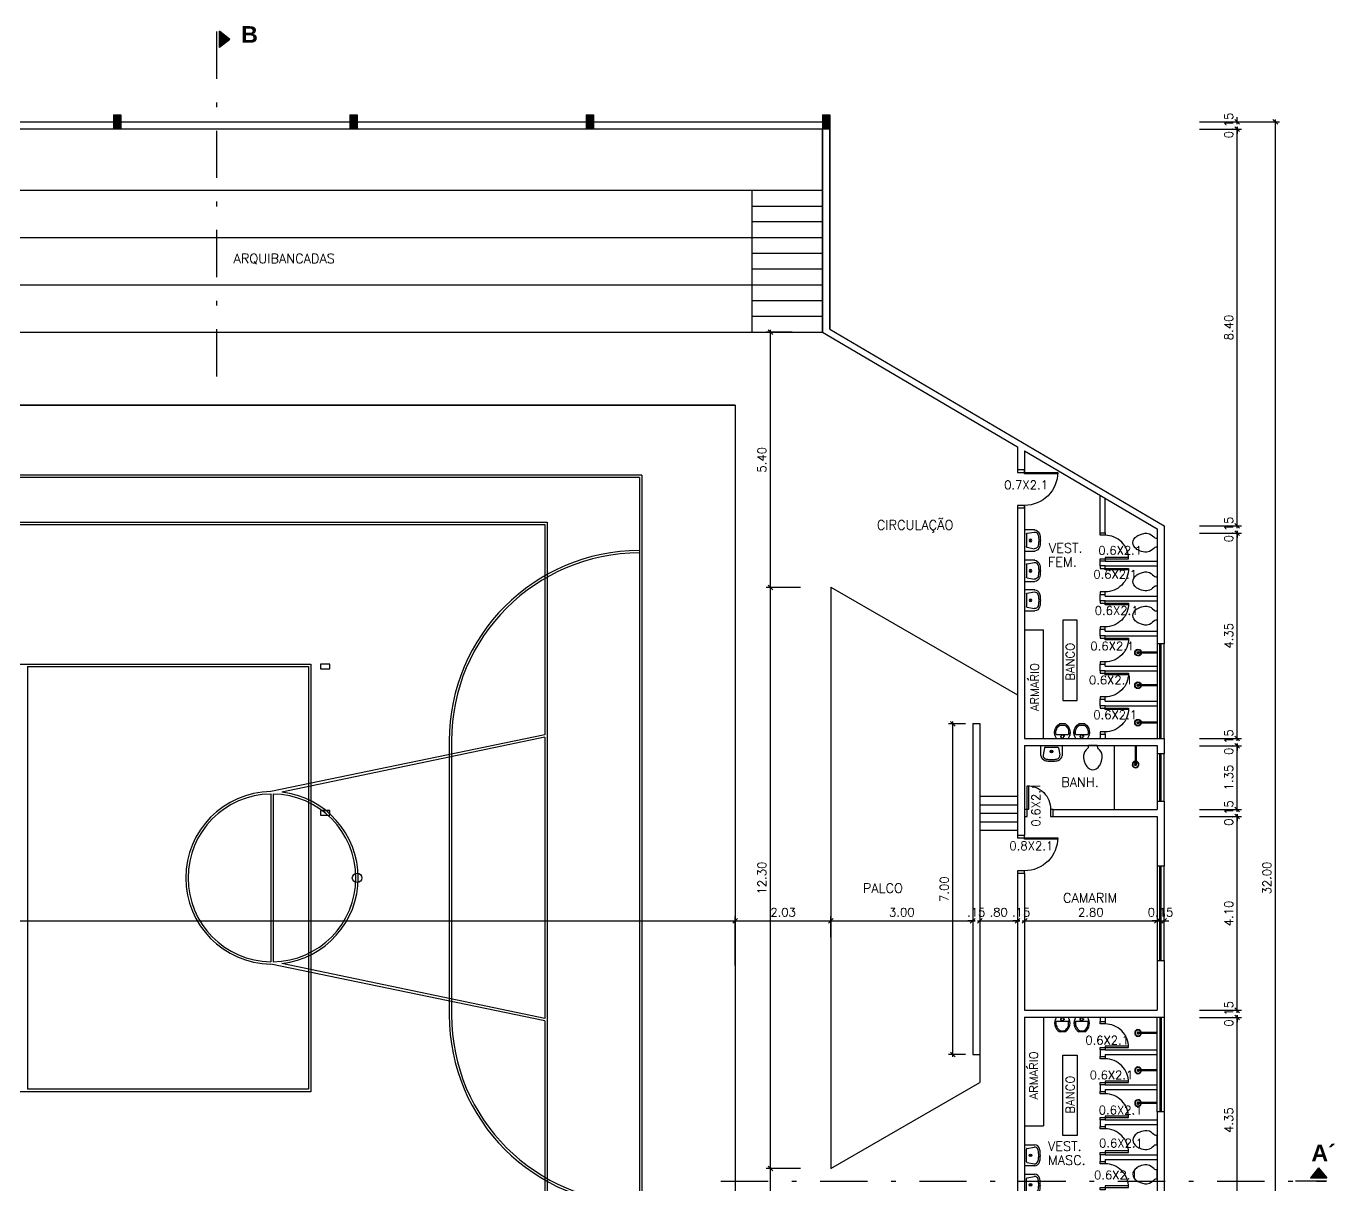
# Model space of a CAD drawing. Extents: x -5 to 99, y -57 to 8.
# Drawn here: x 28.4 to 56.09, y -16.27 to 8.25 of the extents above; entities that cross this region are included whole.
import ezdxf
from ezdxf.enums import TextEntityAlignment as Align

# ---------------------------------------------------------------- set-up
doc = ezdxf.new("R2010")
doc.units = 0
doc.header["$LTSCALE"] = 2
doc.header["$MEASUREMENT"] = 0
doc.header["$PDMODE"] = 3
doc.linetypes.add('DASHDOT', pattern=[1, 0.5, -0.25, 0, -0.25])
doc.layers.get('0').update_dxf_attribs({"linetype": 'CONTINUOUS'})
doc.layers.get('DEFPOINTS').update_dxf_attribs({"linetype": 'CONTINUOUS'})
for name, color, linetype in [('ACESSÓRIO', 2, 'CONTINUOUS'), ('ALVENARIA', 7, 'CONTINUOUS'), ('ALVENARIA1', 44, 'CONTINUOUS'), ('ALVENARIA2', 9, 'CONTINUOUS'), ('COTA', 1, 'CONTINUOUS'), ('JAPOR', 142, 'CONTINUOUS'), ('TEXTO2', 40, 'CONTINUOUS'), ('TEXTO3', 3, 'CONTINUOUS'), ('TEXTO5', 5, 'CONTINUOUS')]:
    doc.layers.add(name, color=color, linetype=linetype)
doc.styles.add('SANSSERIFBOLD', font='sasb____.pfb')
doc.styles.add('SIMPLEX', font='SIMPLEX.SHX')
doc.dimstyles.new('DIM100', dxfattribs={"dimtxt": 0.18, "dimasz": 0, "dimexe": 0.09, "dimexo": 0.15, "dimgap": 0.09, "dimtad": 1, "dimzin": 0, "dimdsep": 46, "dimtxsty": 'SIMPLEX', "dimtsz": 0.05, "dimcen": 0.09, "dimdle": 0.05, "dimadec": 0, "dimazin": 0, "dimtfac": 1, "dimtix": 1, "dimtofl": 0, "dimtmove": 2, "dimatfit": 3, "dimfxl": 1, "dimtolj": 1, "dimtzin": 0, "dimarcsym": 0})

# ---------------------------------------------------------------- blocks, each defined once
blk = doc.blocks.new('*D43')
at = {"color": 0, "linetype": 'ByBlock'}
for p, q in [((53.223, -12.728), (54.111, -12.728)), ((54.071, -12.778), (53.971, -12.678)), ((54.021, -17.128), (54.021, -12.678)), ((53.223, -17.078), (54.111, -17.078)), ((54.071, -17.128), (53.971, -17.028))]:
    blk.add_line(p, q, dxfattribs=at)
at = {"layer": 'DEFPOINTS', "color": 0, "linetype": 'ByBlock'}
for p in [(53.073, -12.728), (54.021, -12.728), (53.073, -17.078)]:
    blk.add_point(p, dxfattribs=at)
at = {"color": 0, "linetype": 'ByBlock', "style": 'SIMPLEX'}
blk.add_text('4.35', height=0.18, rotation=90, dxfattribs=at).set_placement((53.841, -14.903), align=Align.MIDDLE_CENTER)
blk = doc.blocks.new('*D44')
at = {"color": 0, "linetype": 'ByBlock'}
for p, q in [((53.223, -12.578), (54.111, -12.578)), ((53.223, -12.728), (54.111, -12.728)), ((54.071, -12.628), (53.971, -12.528)), ((54.071, -12.778), (53.971, -12.678)), ((54.021, -12.628), (54.021, -12.478)), ((54.021, -12.678), (54.021, -12.828))]:
    blk.add_line(p, q, dxfattribs=at)
at = {"layer": 'DEFPOINTS', "color": 0, "linetype": 'ByBlock'}
for p in [(53.073, -12.578), (53.073, -12.728), (54.021, -12.578)]:
    blk.add_point(p, dxfattribs=at)
at = {"color": 0, "linetype": 'ByBlock', "style": 'SIMPLEX'}
blk.add_text('0.15', height=0.18, rotation=90, dxfattribs=at).set_placement((53.841, -12.653), align=Align.MIDDLE_CENTER)
blk = doc.blocks.new('*D45')
at = {"color": 0, "linetype": 'ByBlock'}
for p, q in [((53.223, -8.478), (54.111, -8.478)), ((54.071, -8.528), (53.971, -8.428)), ((54.021, -12.628), (54.021, -8.428)), ((53.223, -12.578), (54.111, -12.578)), ((54.071, -12.628), (53.971, -12.528))]:
    blk.add_line(p, q, dxfattribs=at)
at = {"layer": 'DEFPOINTS', "color": 0, "linetype": 'ByBlock'}
for p in [(53.073, -8.478), (54.021, -8.478), (53.073, -12.578)]:
    blk.add_point(p, dxfattribs=at)
at = {"color": 0, "linetype": 'ByBlock', "style": 'SIMPLEX'}
blk.add_text('4.10', height=0.18, rotation=90, dxfattribs=at).set_placement((53.841, -10.528), align=Align.MIDDLE_CENTER)
blk = doc.blocks.new('*D46')
at = {"color": 0, "linetype": 'ByBlock'}
for p, q in [((54.071, -8.378), (53.971, -8.278)), ((54.021, -8.378), (54.021, -8.228)), ((53.223, -8.328), (54.111, -8.328)), ((53.223, -8.478), (54.111, -8.478)), ((54.071, -8.528), (53.971, -8.428)), ((54.021, -8.428), (54.021, -8.578))]:
    blk.add_line(p, q, dxfattribs=at)
at = {"layer": 'DEFPOINTS', "color": 0, "linetype": 'ByBlock'}
for p in [(53.073, -8.328), (53.073, -8.478), (54.021, -8.328)]:
    blk.add_point(p, dxfattribs=at)
at = {"color": 0, "linetype": 'ByBlock', "style": 'SIMPLEX'}
blk.add_text('0.15', height=0.18, rotation=90, dxfattribs=at).set_placement((53.841, -8.403), align=Align.MIDDLE_CENTER)
blk = doc.blocks.new('*D47')
at = {"color": 0, "linetype": 'ByBlock'}
for p, q in [((53.223, -6.978), (54.111, -6.978)), ((54.071, -7.028), (53.971, -6.928)), ((54.021, -8.378), (54.021, -6.928)), ((54.071, -8.378), (53.971, -8.278)), ((53.223, -8.328), (54.111, -8.328))]:
    blk.add_line(p, q, dxfattribs=at)
at = {"layer": 'DEFPOINTS', "color": 0, "linetype": 'ByBlock'}
for p in [(53.073, -6.978), (54.021, -6.978), (53.073, -8.328)]:
    blk.add_point(p, dxfattribs=at)
at = {"color": 0, "linetype": 'ByBlock', "style": 'SIMPLEX'}
blk.add_text('1.35', height=0.18, rotation=90, dxfattribs=at).set_placement((53.841, -7.653), align=Align.MIDDLE_CENTER)
blk = doc.blocks.new('*D48')
at = {"color": 0, "linetype": 'ByBlock'}
for p, q in [((53.223, -6.828), (54.111, -6.828)), ((54.071, -6.878), (53.971, -6.778)), ((54.021, -6.878), (54.021, -6.728)), ((53.223, -6.978), (54.111, -6.978)), ((54.071, -7.028), (53.971, -6.928)), ((54.021, -6.928), (54.021, -7.078))]:
    blk.add_line(p, q, dxfattribs=at)
at = {"layer": 'DEFPOINTS', "color": 0, "linetype": 'ByBlock'}
for p in [(53.073, -6.828), (54.021, -6.828), (53.073, -6.978)]:
    blk.add_point(p, dxfattribs=at)
at = {"color": 0, "linetype": 'ByBlock', "style": 'SIMPLEX'}
blk.add_text('0.15', height=0.18, rotation=90, dxfattribs=at).set_placement((53.841, -6.903), align=Align.MIDDLE_CENTER)
blk = doc.blocks.new('*D49')
at = {"color": 0, "linetype": 'ByBlock'}
for p, q in [((53.223, -2.478), (54.111, -2.478)), ((54.071, -2.528), (53.971, -2.428)), ((54.021, -6.878), (54.021, -2.428)), ((53.223, -6.828), (54.111, -6.828)), ((54.071, -6.878), (53.971, -6.778))]:
    blk.add_line(p, q, dxfattribs=at)
at = {"layer": 'DEFPOINTS', "color": 0, "linetype": 'ByBlock'}
for p in [(53.073, -2.478), (54.021, -2.478), (53.073, -6.828)]:
    blk.add_point(p, dxfattribs=at)
at = {"color": 0, "linetype": 'ByBlock', "style": 'SIMPLEX'}
blk.add_text('4.35', height=0.18, rotation=90, dxfattribs=at).set_placement((53.841, -4.653), align=Align.MIDDLE_CENTER)
blk = doc.blocks.new('*D50')
at = {"color": 0, "linetype": 'ByBlock'}
for p, q in [((53.223, -2.328), (54.111, -2.328)), ((53.223, -2.478), (54.111, -2.478)), ((54.071, -2.378), (53.971, -2.278)), ((54.071, -2.528), (53.971, -2.428)), ((54.021, -2.378), (54.021, -2.228)), ((54.021, -2.428), (54.021, -2.578))]:
    blk.add_line(p, q, dxfattribs=at)
at = {"layer": 'DEFPOINTS', "color": 0, "linetype": 'ByBlock'}
for p in [(53.073, -2.328), (53.073, -2.478), (54.021, -2.328)]:
    blk.add_point(p, dxfattribs=at)
at = {"color": 0, "linetype": 'ByBlock', "style": 'SIMPLEX'}
blk.add_text('0.15', height=0.18, rotation=90, dxfattribs=at).set_placement((53.841, -2.403), align=Align.MIDDLE_CENTER)
blk = doc.blocks.new('*D51')
at = {"color": 0, "linetype": 'ByBlock'}
for p, q in [((54.071, 6.022), (53.971, 6.122)), ((54.021, -2.378), (54.021, 6.122)), ((53.223, 6.072), (54.111, 6.072)), ((53.223, -2.328), (54.111, -2.328)), ((54.071, -2.378), (53.971, -2.278))]:
    blk.add_line(p, q, dxfattribs=at)
at = {"layer": 'DEFPOINTS', "color": 0, "linetype": 'ByBlock'}
for p in [(53.073, 6.072), (54.021, 6.072), (53.073, -2.328)]:
    blk.add_point(p, dxfattribs=at)
at = {"color": 0, "linetype": 'ByBlock', "style": 'SIMPLEX'}
blk.add_text('8.40', height=0.18, rotation=90, dxfattribs=at).set_placement((53.841, 1.872), align=Align.MIDDLE_CENTER)
blk = doc.blocks.new('*D52')
at = {"color": 0, "linetype": 'ByBlock'}
for p, q in [((53.223, 6.222), (54.111, 6.222)), ((54.071, 6.172), (53.971, 6.272)), ((54.071, 6.022), (53.971, 6.122)), ((54.021, 6.172), (54.021, 6.322)), ((54.021, 6.122), (54.021, 5.972)), ((53.223, 6.072), (54.111, 6.072))]:
    blk.add_line(p, q, dxfattribs=at)
at = {"layer": 'DEFPOINTS', "color": 0, "linetype": 'ByBlock'}
for p in [(53.073, 6.222), (54.021, 6.222), (53.073, 6.072)]:
    blk.add_point(p, dxfattribs=at)
at = {"color": 0, "linetype": 'ByBlock', "style": 'SIMPLEX'}
blk.add_text('0.15', height=0.18, rotation=90, dxfattribs=at).set_placement((53.841, 6.147), align=Align.MIDDLE_CENTER)
blk = doc.blocks.new('PI')
at = {"layer": 'ALVENARIA2'}
for p, q in [((-0.075, 0.15), (0.075, 0.15)), ((-0.075, 0.15), (-0.075, -0.15)), ((0.075, 0.15), (0.075, -0.15)), ((-0.075, -0.15), (0.075, -0.15))]:
    blk.add_line(p, q, dxfattribs=at)
blk = doc.blocks.new('*D62')
at = {"color": 0, "linetype": 'ByBlock'}
for p, q in [((44.777, -15.928), (44.054, -15.928)), ((44.194, -15.978), (44.094, -15.878)), ((44.144, -21.378), (44.144, -15.878)), ((44.194, -21.378), (44.094, -21.278)), ((44.602, -21.328), (44.054, -21.328))]:
    blk.add_line(p, q, dxfattribs=at)
at = {"layer": 'DEFPOINTS', "color": 0, "linetype": 'ByBlock'}
for p in [(44.144, -15.928), (44.927, -15.928), (44.752, -21.328)]:
    blk.add_point(p, dxfattribs=at)
at = {"color": 0, "linetype": 'ByBlock', "style": 'SIMPLEX'}
blk.add_text('5.40', height=0.18, rotation=90, dxfattribs=at).set_placement((43.964, -18.628), align=Align.MIDDLE_CENTER)
blk = doc.blocks.new('*D63')
at = {"color": 0, "linetype": 'ByBlock'}
for p, q in [((44.194, -3.678), (44.094, -3.578)), ((44.144, -15.978), (44.144, -3.578)), ((44.777, -3.628), (44.054, -3.628)), ((44.777, -15.928), (44.054, -15.928)), ((44.194, -15.978), (44.094, -15.878))]:
    blk.add_line(p, q, dxfattribs=at)
at = {"layer": 'DEFPOINTS', "color": 0, "linetype": 'ByBlock'}
for p in [(44.144, -3.628), (44.927, -3.628), (44.927, -15.928)]:
    blk.add_point(p, dxfattribs=at)
at = {"color": 0, "linetype": 'ByBlock', "style": 'SIMPLEX'}
blk.add_text('12.30', height=0.18, rotation=90, dxfattribs=at).set_placement((43.964, -9.778), align=Align.MIDDLE_CENTER)
blk = doc.blocks.new('*D64')
at = {"color": 0, "linetype": 'ByBlock'}
for p, q in [((44.602, 1.772), (44.054, 1.772)), ((44.194, 1.722), (44.094, 1.822)), ((44.144, -3.678), (44.144, 1.822)), ((44.194, -3.678), (44.094, -3.578)), ((44.777, -3.628), (44.054, -3.628))]:
    blk.add_line(p, q, dxfattribs=at)
at = {"layer": 'DEFPOINTS', "color": 0, "linetype": 'ByBlock'}
for p in [(44.144, 1.772), (44.752, 1.772), (44.927, -3.628)]:
    blk.add_point(p, dxfattribs=at)
at = {"color": 0, "linetype": 'ByBlock', "style": 'SIMPLEX'}
blk.add_text('5.40', height=0.18, rotation=90, dxfattribs=at).set_placement((43.964, -0.928), align=Align.MIDDLE_CENTER)
blk = doc.blocks.new('*D65')
at = {"color": 0, "linetype": 'ByBlock'}
for p, q in [((48.273, -6.514), (47.911, -6.514)), ((48.051, -6.564), (47.951, -6.464)), ((48.001, -13.564), (48.001, -6.464)), ((48.273, -13.514), (47.911, -13.514)), ((48.051, -13.564), (47.951, -13.464))]:
    blk.add_line(p, q, dxfattribs=at)
at = {"layer": 'DEFPOINTS', "color": 0, "linetype": 'ByBlock'}
for p in [(48.001, -6.514), (48.423, -6.514), (48.423, -13.514)]:
    blk.add_point(p, dxfattribs=at)
at = {"color": 0, "linetype": 'ByBlock', "style": 'SIMPLEX'}
blk.add_text('7.00', height=0.18, rotation=90, dxfattribs=at).set_placement((47.821, -10.014), align=Align.MIDDLE_CENTER)
blk = doc.blocks.new('*D73')
at = {"color": 0, "linetype": 'ByBlock'}
for p, q in [((7.348, -10.733), (7.448, -10.633)), ((7.348, -10.683), (43.448, -10.683)), ((7.398, -11.632), (7.398, -10.593)), ((43.348, -10.733), (43.448, -10.633)), ((43.398, -11.632), (43.398, -10.593))]:
    blk.add_line(p, q, dxfattribs=at)
at = {"layer": 'DEFPOINTS', "color": 0, "linetype": 'ByBlock'}
for p in [(43.398, -10.683), (7.398, -11.782), (43.398, -11.782)]:
    blk.add_point(p, dxfattribs=at)
at = {"color": 0, "linetype": 'ByBlock', "style": 'SIMPLEX'}
blk.add_text('36.00', height=0.18, dxfattribs=at).set_placement((25.398, -10.503), align=Align.MIDDLE_CENTER)
blk = doc.blocks.new('*D74')
at = {"color": 0, "linetype": 'ByBlock'}
for p, q in [((43.348, -10.733), (43.448, -10.633)), ((43.348, -10.683), (45.473, -10.683)), ((43.398, -11.032), (43.398, -10.593)), ((45.373, -10.733), (45.473, -10.633)), ((45.423, -11.032), (45.423, -10.593))]:
    blk.add_line(p, q, dxfattribs=at)
at = {"layer": 'DEFPOINTS', "color": 0, "linetype": 'ByBlock'}
for p in [(45.423, -10.683), (43.398, -11.182), (45.423, -11.182)]:
    blk.add_point(p, dxfattribs=at)
at = {"color": 0, "linetype": 'ByBlock', "style": 'SIMPLEX'}
blk.add_text('2.03', height=0.18, dxfattribs=at).set_placement((44.411, -10.503), align=Align.MIDDLE_CENTER)
blk = doc.blocks.new('*D75')
at = {"color": 0, "linetype": 'ByBlock'}
for p, q in [((45.373, -10.733), (45.473, -10.633)), ((45.373, -10.683), (48.473, -10.683)), ((45.423, -11.032), (45.423, -10.593)), ((48.373, -10.733), (48.473, -10.633)), ((48.423, -10.533), (48.423, -10.593))]:
    blk.add_line(p, q, dxfattribs=at)
at = {"layer": 'DEFPOINTS', "color": 0, "linetype": 'ByBlock'}
for p in [(48.423, -10.683), (48.423, -10.683), (45.423, -11.182)]:
    blk.add_point(p, dxfattribs=at)
at = {"color": 0, "linetype": 'ByBlock', "style": 'SIMPLEX'}
blk.add_text('3.00', height=0.18, dxfattribs=at).set_placement((46.923, -10.503), align=Align.MIDDLE_CENTER)
blk = doc.blocks.new('*D76')
at = {"color": 0, "linetype": 'ByBlock'}
for p, q in [((48.473, -10.683), (48.323, -10.683)), ((48.373, -10.733), (48.473, -10.633)), ((48.423, -10.533), (48.423, -10.593)), ((48.523, -10.733), (48.623, -10.633)), ((48.523, -10.683), (48.673, -10.683)), ((48.573, -10.533), (48.573, -10.593))]:
    blk.add_line(p, q, dxfattribs=at)
at = {"layer": 'DEFPOINTS', "color": 0, "linetype": 'ByBlock'}
for p in [(48.423, -10.683), (48.573, -10.683), (48.573, -10.683)]:
    blk.add_point(p, dxfattribs=at)
at = {"color": 0, "linetype": 'ByBlock', "style": 'SIMPLEX'}
blk.add_text('.15', height=0.18, dxfattribs=at).set_placement((48.498, -10.503), align=Align.MIDDLE_CENTER)
blk = doc.blocks.new('*D77')
at = {"color": 0, "linetype": 'ByBlock'}
for p, q in [((48.523, -10.733), (48.623, -10.633)), ((48.523, -10.683), (49.423, -10.683)), ((48.573, -10.533), (48.573, -10.593)), ((49.323, -10.733), (49.423, -10.633)), ((49.373, -10.533), (49.373, -10.593))]:
    blk.add_line(p, q, dxfattribs=at)
at = {"layer": 'DEFPOINTS', "color": 0, "linetype": 'ByBlock'}
for p in [(48.573, -10.683), (49.373, -10.683), (49.373, -10.683)]:
    blk.add_point(p, dxfattribs=at)
at = {"color": 0, "linetype": 'ByBlock', "style": 'SIMPLEX'}
blk.add_text('.80', height=0.18, dxfattribs=at).set_placement((48.973, -10.503), align=Align.MIDDLE_CENTER)
blk = doc.blocks.new('*D78')
at = {"color": 0, "linetype": 'ByBlock'}
for p, q in [((49.423, -10.683), (49.273, -10.683)), ((49.323, -10.733), (49.423, -10.633)), ((49.373, -10.533), (49.373, -10.593)), ((49.473, -10.733), (49.573, -10.633)), ((49.473, -10.683), (49.623, -10.683)), ((49.523, -10.533), (49.523, -10.593))]:
    blk.add_line(p, q, dxfattribs=at)
at = {"layer": 'DEFPOINTS', "color": 0, "linetype": 'ByBlock'}
for p in [(49.373, -10.683), (49.523, -10.683), (49.523, -10.683)]:
    blk.add_point(p, dxfattribs=at)
at = {"color": 0, "linetype": 'ByBlock', "style": 'SIMPLEX'}
blk.add_text('.15', height=0.18, dxfattribs=at).set_placement((49.448, -10.503), align=Align.MIDDLE_CENTER)
blk = doc.blocks.new('*D79')
at = {"color": 0, "linetype": 'ByBlock'}
for p, q in [((49.473, -10.733), (49.573, -10.633)), ((49.473, -10.683), (52.373, -10.683)), ((49.523, -10.533), (49.523, -10.593)), ((52.273, -10.733), (52.373, -10.633)), ((52.323, -10.533), (52.323, -10.593))]:
    blk.add_line(p, q, dxfattribs=at)
at = {"layer": 'DEFPOINTS', "color": 0, "linetype": 'ByBlock'}
for p in [(49.523, -10.683), (52.323, -10.683), (52.323, -10.683)]:
    blk.add_point(p, dxfattribs=at)
at = {"color": 0, "linetype": 'ByBlock', "style": 'SIMPLEX'}
blk.add_text('2.80', height=0.18, dxfattribs=at).set_placement((50.923, -10.503), align=Align.MIDDLE_CENTER)
blk = doc.blocks.new('*D80')
at = {"color": 0, "linetype": 'ByBlock'}
for p, q in [((52.373, -10.683), (52.223, -10.683)), ((52.273, -10.733), (52.373, -10.633)), ((52.323, -10.533), (52.323, -10.593)), ((52.423, -10.733), (52.523, -10.633)), ((52.423, -10.683), (52.573, -10.683)), ((52.473, -10.533), (52.473, -10.593))]:
    blk.add_line(p, q, dxfattribs=at)
at = {"layer": 'DEFPOINTS', "color": 0, "linetype": 'ByBlock'}
for p in [(52.323, -10.683), (52.473, -10.683), (52.473, -10.683)]:
    blk.add_point(p, dxfattribs=at)
at = {"color": 0, "linetype": 'ByBlock', "style": 'SIMPLEX'}
blk.add_text('0.15', height=0.18, dxfattribs=at).set_placement((52.398, -10.503), align=Align.MIDDLE_CENTER)
blk = doc.blocks.new('PIA')
for p, q in [((0, -0.212), (0, 0)), ((0.45, 0), (0.45, -0.214)), ((0.074, -0.05), (0.048, -0.201)), ((0.088, -0.037), (0.088, -0.037)), ((0.089, -0.037), (0.357, -0.037)), ((0.089, -0.037), (0.357, -0.037)), ((0.371, -0.05), (0.4, -0.198))]:
    blk.add_line(p, q)
for points in [[(0.084, -0.315, 0.034307), (0.132, -0.325, 0.035819), (0.224, -0.332, 0.035819), (0.317, -0.325, 0.037113), (0.369, -0.313, 0.091233)], [(0.093, -0.281, 0.034307), (0.137, -0.29, 0.035819), (0.224, -0.297, 0.035819), (0.312, -0.29, 0.028558), (0.348, -0.283, 0.037113)]]:
    blk.add_lwpolyline(points, format="xyb")
for radius in [0.0274, 0.0174]:
    blk.add_circle((0.225, -0.124), radius)
for centre, radius, start, end in [((0.119, -0.2), 0.119, 185.4907, 252.8021), ((0.125, -0.209), 0.078, 174.1033, 247.6386), ((0.089, -0.052), 0.015, 90, 170.0432), ((0.32, -0.208), 0.0802, 290.6891, 5.3718), ((0.357, -0.052), 0.015, 10.9557, 90), ((0.329, -0.198), 0.122, 289.1742, 351.9763)]:
    blk.add_arc(centre, radius, start, end)
blk = doc.blocks.new('VASO2')
blk.add_line((0.093, 0), (-0.093, 0))
blk.add_lwpolyline([(-0.093, 0, 0.203767), (-0.097, -0.023), (-0.102, -0.045), (-0.122, -0.069), (-0.142, -0.093), (-0.168, -0.124), (-0.187, -0.158), (-0.2, -0.212), (-0.2, -0.261), (-0.184, -0.331), (-0.162, -0.387, 0.039843), (-0.141, -0.424, 0.053406), (-0.109, -0.463), (-0.072, -0.492), (-0.036, -0.507), (0, -0.512), (0.036, -0.507), (0.072, -0.492), (0.109, -0.463, 0.053406), (0.141, -0.424, 0.039843), (0.162, -0.387), (0.184, -0.331), (0.2, -0.261), (0.2, -0.212), (0.187, -0.158), (0.168, -0.124), (0.142, -0.093), (0.122, -0.069), (0.102, -0.045), (0.097, -0.023, 0.203767), (0.093, 0)], format="xyb")
blk = doc.blocks.new('CHU3')
for p, q in [((-0.016, 0.401), (0.004, 0.401)), ((-0.016, 0), (-0.016, 0.401)), ((0.004, 0), (0.004, 0.401))]:
    blk.add_line(p, q)
for radius, start, end in [(0.0716, 278.0276, 261.9724), (0.0616, 278.0276, 260.6586), (0.0216, 297.5677, 242.4323)]:
    blk.add_arc((-0.006, 0.401), radius, start, end)
blk = doc.blocks.new('MIC')
for p, q in [((-0.191, 0.309), (-0.064, 0.309)), ((-0.079, 0.284), (-0.173, 0.284)), ((-0.002, 0.082), (-0.247, 0.082)), ((-0.175, 0.047), (-0.14, 0.047)), ((-0.081, 0.044), (-0.11, 0.044))]:
    blk.add_line(p, q)
blk.add_circle((-0.124, 0.042), 0.0321)
for centre, radius, start, end in [((-0.072, 0.126), 0.217, 122.5088, 215.4878), ((-0.072, 0.126), 0.187, 122.5088, 192.9164), ((-0.175, 0.125), 0.185, 347.8816, 58.9155), ((-0.175, 0.125), 0.215, 324.3381, 58.9155), ((-0.239, 0.132), 0.05, 187.2978, 261.4604), ((-0.03, 0.146), 0.0699, 294.3105, 0.0458)]:
    blk.add_arc(centre, radius, start, end)
blk = doc.blocks.new('*D97')
at = {"color": 0, "linetype": 'ByBlock'}
for p, q in [((53.283, 6.222), (54.917, 6.222)), ((54.877, 6.172), (54.777, 6.272)), ((54.827, -25.828), (54.827, 6.272)), ((54.877, -25.828), (54.777, -25.728)), ((53.283, -25.778), (54.917, -25.778))]:
    blk.add_line(p, q, dxfattribs=at)
at = {"layer": 'DEFPOINTS', "color": 0, "linetype": 'ByBlock'}
for p in [(53.133, 6.222), (54.827, 6.222), (53.133, -25.778)]:
    blk.add_point(p, dxfattribs=at)
at = {"color": 0, "linetype": 'ByBlock', "style": 'SIMPLEX'}
blk.add_text('32.00', height=0.18, rotation=90, dxfattribs=at).set_placement((54.647, -9.778), align=Align.MIDDLE_CENTER)
blk = doc.blocks.new('*X99')
at = {"color": 0}
for p, q in [((30.248, 6.366), (30.258, 6.375)), ((30.248, 6.348), (30.276, 6.375)), ((30.248, 6.33), (30.293, 6.375)), ((30.248, 6.313), (30.311, 6.375)), ((30.248, 6.295), (30.329, 6.375)), ((30.248, 6.277), (30.346, 6.375)), ((30.248, 6.26), (30.364, 6.375)), ((30.248, 6.242), (30.382, 6.375)), ((30.248, 6.224), (30.398, 6.374)), ((35.248, 6.363), (35.261, 6.375)), ((35.248, 6.345), (35.278, 6.375)), ((35.248, 6.328), (35.296, 6.375)), ((35.248, 6.31), (35.314, 6.375)), ((35.248, 6.292), (35.331, 6.375)), ((35.248, 6.275), (35.349, 6.375)), ((35.248, 6.257), (35.367, 6.375)), ((35.248, 6.239), (35.385, 6.375)), ((35.248, 6.222), (35.398, 6.372)), ((40.248, 6.36), (40.264, 6.375)), ((40.248, 6.342), (40.281, 6.375)), ((40.248, 6.325), (40.299, 6.375)), ((40.248, 6.307), (40.317, 6.375)), ((40.248, 6.289), (40.334, 6.375)), ((40.248, 6.272), (40.352, 6.375)), ((40.248, 6.254), (40.37, 6.375)), ((40.248, 6.236), (40.387, 6.375)), ((40.248, 6.219), (40.398, 6.369)), ((45.248, 6.357), (45.266, 6.375)), ((45.248, 6.34), (45.284, 6.375)), ((45.248, 6.322), (45.302, 6.375)), ((45.248, 6.304), (45.319, 6.375)), ((45.248, 6.287), (45.337, 6.375)), ((45.248, 6.269), (45.355, 6.375)), ((45.248, 6.251), (45.372, 6.375)), ((45.248, 6.234), (45.39, 6.375)), ((30.248, 6.207), (30.398, 6.357)), ((30.248, 6.189), (30.398, 6.339)), ((30.248, 6.171), (30.398, 6.321)), ((30.248, 6.154), (30.398, 6.304)), ((30.248, 6.136), (30.398, 6.286)), ((30.248, 6.118), (30.398, 6.268)), ((30.248, 6.101), (30.398, 6.251)), ((30.248, 6.083), (30.398, 6.233)), ((30.259, 6.075), (30.398, 6.215)), ((30.276, 6.075), (30.398, 6.198)), ((30.294, 6.075), (30.398, 6.18)), ((30.312, 6.075), (30.398, 6.162)), ((30.329, 6.075), (30.398, 6.145)), ((30.347, 6.075), (30.398, 6.127)), ((30.365, 6.075), (30.398, 6.109)), ((30.382, 6.075), (30.398, 6.091)), ((35.248, 6.204), (35.398, 6.354)), ((35.248, 6.186), (35.398, 6.336)), ((35.248, 6.168), (35.398, 6.318)), ((35.248, 6.151), (35.398, 6.301)), ((35.248, 6.133), (35.398, 6.283)), ((35.248, 6.115), (35.398, 6.265)), ((35.248, 6.098), (35.398, 6.248)), ((35.248, 6.08), (35.398, 6.23)), ((35.261, 6.075), (35.398, 6.212)), ((35.279, 6.075), (35.398, 6.195)), ((35.297, 6.075), (35.398, 6.177)), ((35.314, 6.075), (35.398, 6.159)), ((35.332, 6.075), (35.398, 6.142)), ((35.35, 6.075), (35.398, 6.124)), ((35.367, 6.075), (35.398, 6.106)), ((40.248, 6.201), (40.398, 6.351)), ((40.248, 6.183), (40.398, 6.333)), ((40.248, 6.166), (40.398, 6.316)), ((40.248, 6.148), (40.398, 6.298)), ((40.248, 6.13), (40.398, 6.28)), ((40.248, 6.113), (40.398, 6.263)), ((40.248, 6.095), (40.398, 6.245)), ((40.248, 6.077), (40.398, 6.227)), ((40.264, 6.075), (40.398, 6.21)), ((40.282, 6.075), (40.398, 6.192)), ((40.299, 6.075), (40.398, 6.174)), ((40.317, 6.075), (40.398, 6.157)), ((40.335, 6.075), (40.398, 6.139)), ((40.352, 6.075), (40.398, 6.121)), ((40.37, 6.075), (40.398, 6.104)), ((45.248, 6.216), (45.398, 6.366)), ((45.248, 6.198), (45.398, 6.348)), ((45.248, 6.181), (45.398, 6.331)), ((45.248, 6.163), (45.398, 6.313)), ((45.248, 6.145), (45.398, 6.295)), ((45.248, 6.128), (45.398, 6.278)), ((45.248, 6.11), (45.398, 6.26)), ((45.248, 6.092), (45.398, 6.242)), ((45.249, 6.075), (45.398, 6.225)), ((45.267, 6.075), (45.398, 6.207)), ((45.285, 6.075), (45.398, 6.189)), ((45.302, 6.075), (45.398, 6.172)), ((45.32, 6.075), (45.398, 6.154)), ((45.338, 6.075), (45.398, 6.136)), ((45.355, 6.075), (45.398, 6.118)), ((45.373, 6.075), (45.398, 6.101)), ((35.385, 6.075), (35.398, 6.089)), ((40.388, 6.075), (40.398, 6.086)), ((45.391, 6.075), (45.398, 6.083))]:
    blk.add_line(p, q, dxfattribs=at)

msp = doc.modelspace()

# ---------------------------------------------------------------- linework, layer by layer
at = {"layer": 'ACESSÓRIO'}
for p, q in [((49.523, -4.525), (49.923, -4.525)), ((49.923, -6.825), (49.923, -4.525)), ((49.923, -12.725), (49.923, -15.025)), ((49.523, -15.025), (49.923, -15.025))]:
    msp.add_line(p, q, dxfattribs=at)
for points in [[(50.332, -4.321), (50.332, -6.021), (50.632, -6.021), (50.632, -4.321)], [(50.332, -15.228), (50.332, -13.528), (50.632, -13.528), (50.632, -15.228)]]:
    msp.add_lwpolyline(points, close=True, dxfattribs=at)
at = {"layer": 'ALVENARIA'}
for p, q in [((25.398, 6.225), (30.248, 6.225)), ((30.398, 6.225), (35.248, 6.225)), ((35.398, 6.225), (40.248, 6.225)), ((40.398, 6.225), (45.248, 6.225)), ((45.248, 6.225), (45.248, 1.775)), ((45.398, 6.225), (45.398, 1.837)), ((5.398, 6.075), (45.248, 6.075)), ((45.248, 1.775), (45.248, 6.075)), ((45.398, 1.837), (45.398, 6.075)), ((45.248, 1.775), (49.373, -0.651)), ((45.398, 1.837), (52.473, -2.325)), ((49.373, -0.651), (49.373, -1.193)), ((49.523, -0.739), (49.523, -1.223)), ((49.523, -0.739), (52.323, -2.386)), ((49.373, -1.893), (49.373, -8.875)), ((49.523, -1.893), (49.523, -6.825)), ((52.323, -2.386), (52.323, -4.825)), ((52.473, -2.325), (52.473, -4.825)), ((48.423, -6.51), (48.423, -13.51)), ((48.423, -6.51), (48.573, -6.51)), ((48.573, -6.51), (48.573, -14.106)), ((49.523, -6.825), (52.323, -6.825)), ((52.473, -6.825), (52.473, -7.15)), ((49.523, -6.975), (52.323, -6.975)), ((49.523, -6.975), (49.523, -8.325)), ((52.323, -6.975), (52.323, -7.15)), ((52.323, -8.15), (52.323, -8.325)), ((52.473, -8.15), (52.473, -9.525)), ((49.523, -8.475), (49.523, -8.875)), ((50.123, -8.325), (52.323, -8.325)), ((50.123, -8.475), (52.323, -8.475)), ((52.323, -8.475), (52.323, -9.525)), ((49.373, -9.675), (49.373, -17.662)), ((49.523, -9.675), (49.523, -12.575)), ((52.323, -11.525), (52.323, -12.575)), ((52.473, -11.525), (52.473, -12.725)), ((49.523, -12.575), (52.323, -12.575)), ((49.523, -12.725), (52.323, -12.725)), ((49.523, -12.725), (49.523, -17.662)), ((48.423, -13.51), (48.573, -13.51)), ((52.323, -14.725), (52.323, -17.163)), ((52.473, -14.725), (52.473, -17.225))]:
    msp.add_line(p, q, dxfattribs=at)
at = {"layer": 'ALVENARIA1'}
for p, q in [((5.398, 4.775), (45.248, 4.775)), ((43.748, 4.775), (43.748, 1.775)), ((45.248, 4.435), (43.748, 4.435)), ((45.248, 4.105), (43.748, 4.105)), ((5.398, 3.775), (45.248, 3.775)), ((45.248, 3.435), (43.748, 3.435)), ((45.248, 3.105), (43.748, 3.105)), ((5.398, 2.775), (45.248, 2.775)), ((45.248, 2.435), (43.748, 2.435)), ((45.248, 2.105), (43.748, 2.105)), ((5.398, 1.775), (45.248, 1.775)), ((7.398, 0.225), (43.398, 0.225)), ((7.398, 0.225), (43.398, 0.225)), ((7.398, 0.225), (43.398, 0.225)), ((7.398, 0.225), (43.398, 0.225)), ((43.398, 0.225), (7.398, 0.225)), ((43.398, 0.225), (43.398, -19.775)), ((43.398, 0.225), (43.398, -19.775)), ((43.398, 0.225), (43.398, -19.775)), ((43.398, 0.225), (43.398, -19.775)), ((43.398, 0.225), (43.398, -19.775)), ((41.423, -1.25), (9.373, -1.25)), ((41.373, -1.3), (25.423, -1.3)), ((41.373, -1.3), (41.373, -2.8)), ((41.423, -1.25), (41.423, -18.3)), ((51.123, -2.475), (51.123, -1.68)), ((51.223, -2.475), (51.223, -1.739)), ((11.373, -2.25), (39.423, -2.25)), ((25.423, -2.3), (39.373, -2.3)), ((39.373, -2.3), (39.373, -6.75)), ((39.423, -2.25), (39.423, -17.3)), ((41.373, -2.652), (41.373, -16.962)), ((51.223, -3.075), (52.323, -3.075)), ((51.223, -3.175), (52.323, -3.175)), ((45.423, -3.625), (45.423, -15.925)), ((45.423, -3.625), (49.373, -5.905)), ((51.223, -3.815), (52.323, -3.815)), ((51.223, -3.915), (52.323, -3.915)), ((51.223, -4.555), (52.323, -4.555)), ((51.223, -4.655), (52.323, -4.655)), ((16.373, -5.25), (34.423, -5.25)), ((34.423, -5.25), (34.423, -14.3)), ((34.623, -5.25), (34.623, -5.35)), ((34.823, -5.25), (34.623, -5.25)), ((34.823, -5.35), (34.823, -5.25)), ((28.423, -5.3), (28.423, -14.25)), ((28.423, -5.3), (34.373, -5.3)), ((34.373, -5.3), (34.373, -14.25)), ((34.623, -5.35), (34.823, -5.35)), ((51.223, -5.295), (52.323, -5.295)), ((51.223, -5.395), (52.323, -5.395)), ((51.223, -6.035), (52.323, -6.035)), ((51.223, -6.135), (52.323, -6.135)), ((39.373, -6.75), (33.573, -7.95)), ((39.373, -6.8), (33.807, -7.961)), ((37.348, -6.875), (37.348, -12.675)), ((37.398, -6.875), (37.398, -12.675)), ((39.373, -6.8), (39.373, -12.75)), ((51.42, -6.983), (51.42, -8.322)), ((33.573, -8), (33.573, -11.549)), ((33.623, -8), (33.623, -11.549)), ((48.573, -8.048), (49.373, -8.048)), ((48.573, -8.228), (49.373, -8.228)), ((34.623, -8.35), (34.623, -8.45)), ((34.823, -8.35), (34.623, -8.35)), ((34.623, -8.35), (34.823, -8.35)), ((34.623, -8.45), (34.823, -8.45)), ((34.823, -8.45), (34.823, -8.35)), ((48.573, -8.408), (49.373, -8.408)), ((48.573, -8.588), (49.373, -8.588)), ((48.573, -8.768), (49.373, -8.768)), ((39.373, -12.8), (33.573, -11.599)), ((39.373, -12.75), (33.807, -11.588)), ((39.373, -12.8), (39.373, -17.25)), ((51.223, -13.415), (52.323, -13.415)), ((51.223, -13.515), (52.323, -13.515)), ((45.423, -15.925), (48.573, -14.106)), ((34.423, -14.3), (16.373, -14.3)), ((34.373, -14.25), (28.423, -14.25)), ((51.223, -14.155), (52.323, -14.155)), ((51.223, -14.255), (52.323, -14.255)), ((51.223, -14.895), (52.323, -14.895)), ((51.223, -14.995), (52.323, -14.995)), ((51.123, -15.635), (51.123, -15.775)), ((51.223, -15.635), (52.323, -15.635)), ((51.223, -15.735), (52.323, -15.735))]:
    msp.add_line(p, q, dxfattribs=at)
msp.add_circle((35.398, -9.775), 0.1, dxfattribs=at)
for centre, radius, start, end in [((41.373, -6.875), 4.025, 90, 180), ((41.373, -6.875), 3.975, 90, 180), ((33.598, -9.775), 1.825, 90.7849, 269.2151), ((33.598, -9.775), 1.775, 90.807, 269.193), ((33.598, -9.775), 1.775, 270.807, 89.193), ((33.598, -9.775), 1.825, 276.5529, 83.4471), ((41.373, -12.675), 4.025, 180, 270), ((41.373, -12.675), 3.975, 180, 270)]:
    msp.add_arc(centre, radius, start, end, dxfattribs=at)
at = {"layer": 'JAPOR'}
for p, q in [((51.123, -3.175), (51.123, -3.075)), ((51.223, -3.255), (51.223, -3.175)), ((51.123, -3.915), (51.123, -3.775)), ((51.223, -3.815), (51.223, -3.725)), ((51.223, -3.995), (51.223, -3.915)), ((51.123, -4.655), (51.123, -4.515)), ((51.223, -4.555), (51.223, -4.465)), ((52.383, -6.825), (52.383, -4.825)), ((52.383, -4.875), (52.413, -4.875)), ((52.413, -6.825), (52.413, -4.825)), ((51.123, -5.395), (51.123, -5.255)), ((51.223, -5.295), (51.223, -5.255)), ((51.123, -6.135), (51.123, -5.995)), ((51.223, -6.035), (51.223, -5.995)), ((51.123, -6.735), (51.123, -6.825)), ((51.223, -6.735), (51.223, -6.825)), ((52.383, -6.775), (52.413, -6.775)), ((52.383, -8.15), (52.383, -7.15)), ((52.413, -8.15), (52.413, -7.15)), ((52.383, -7.2), (52.413, -7.2)), ((52.383, -8.1), (52.413, -8.1)), ((52.383, -11.525), (52.383, -9.525)), ((52.383, -9.575), (52.413, -9.575)), ((52.413, -11.525), (52.413, -9.525)), ((52.383, -11.475), (52.413, -11.475)), ((51.123, -12.725), (51.123, -12.815)), ((51.223, -12.725), (51.223, -12.815)), ((52.383, -12.725), (52.383, -14.725)), ((52.413, -12.725), (52.413, -14.725)), ((52.383, -12.775), (52.413, -12.775)), ((51.123, -13.415), (51.123, -13.555)), ((51.223, -13.515), (51.223, -13.555)), ((51.123, -14.155), (51.123, -14.295)), ((51.223, -14.255), (51.223, -14.295)), ((51.123, -14.895), (51.123, -15.035)), ((52.383, -14.675), (52.413, -14.675)), ((51.223, -14.995), (51.223, -15.085)), ((51.223, -15.555), (51.223, -15.635)), ((51.223, -15.735), (51.223, -15.825))]:
    msp.add_line(p, q, dxfattribs=at)
for points in [[(50.223, -1.223), (49.523, -1.223), (49.523, -1.143), (49.373, -1.143), (49.373, -1.193), (50.223, -1.193, -0.414214), (49.523, -1.893), (49.373, -1.893), (49.373, -1.943), (49.523, -1.943), (49.523, -1.893)], [(51.723, -2.995), (51.223, -2.995), (51.223, -3.075), (51.123, -3.075), (51.123, -3.025), (51.723, -3.025, 0.414214), (51.223, -2.525), (51.123, -2.525), (51.123, -2.475), (51.223, -2.475), (51.223, -2.525)], [(51.723, -3.255), (51.223, -3.255), (51.223, -3.175), (51.123, -3.175), (51.123, -3.225), (51.723, -3.225, -0.414214), (51.223, -3.725), (51.123, -3.725), (51.123, -3.775), (51.223, -3.775), (51.223, -3.725)], [(51.723, -3.995), (51.223, -3.995), (51.223, -3.915), (51.123, -3.915), (51.123, -3.965), (51.723, -3.965, -0.414214), (51.223, -4.465), (51.123, -4.465), (51.123, -4.515), (51.223, -4.515), (51.223, -4.465)], [(51.723, -4.735), (51.223, -4.735), (51.223, -4.655), (51.123, -4.655), (51.123, -4.705), (51.723, -4.705, -0.414214), (51.223, -5.205), (51.123, -5.205), (51.123, -5.255), (51.223, -5.255), (51.223, -5.205)], [(51.723, -5.475), (51.223, -5.475), (51.223, -5.395), (51.123, -5.395), (51.123, -5.445), (51.723, -5.445, -0.414214), (51.223, -5.945), (51.123, -5.945), (51.123, -5.995), (51.223, -5.995), (51.223, -5.945)], [(51.723, -6.215), (51.223, -6.215), (51.223, -6.135), (51.123, -6.135), (51.123, -6.185), (51.723, -6.185, -0.414214), (51.223, -6.685), (51.123, -6.685), (51.123, -6.735), (51.223, -6.735), (51.223, -6.685)], [(49.603, -7.825), (49.603, -8.325), (49.523, -8.325), (49.523, -8.475), (49.573, -8.475), (49.573, -7.825, -0.414214), (50.073, -8.325), (50.073, -8.475), (50.123, -8.475), (50.123, -8.325), (50.073, -8.325)], [(50.223, -8.955), (49.523, -8.955), (49.523, -8.875), (49.373, -8.875), (49.373, -8.925), (50.223, -8.925, -0.414214), (49.523, -9.625), (49.373, -9.625), (49.373, -9.675), (49.523, -9.675), (49.523, -9.625)], [(51.723, -13.335), (51.223, -13.335), (51.223, -13.415), (51.123, -13.415), (51.123, -13.365), (51.723, -13.365, 0.414214), (51.223, -12.865), (51.123, -12.865), (51.123, -12.815), (51.223, -12.815), (51.223, -12.865)], [(51.723, -14.075), (51.223, -14.075), (51.223, -14.155), (51.123, -14.155), (51.123, -14.105), (51.723, -14.105, 0.414214), (51.223, -13.605), (51.123, -13.605), (51.123, -13.555), (51.223, -13.555), (51.223, -13.605)], [(51.723, -14.815), (51.223, -14.815), (51.223, -14.895), (51.123, -14.895), (51.123, -14.845), (51.723, -14.845, 0.414214), (51.223, -14.345), (51.123, -14.345), (51.123, -14.295), (51.223, -14.295), (51.223, -14.345)], [(51.723, -15.555), (51.223, -15.555), (51.223, -15.635), (51.123, -15.635), (51.123, -15.585), (51.723, -15.585, 0.414214), (51.223, -15.085), (51.123, -15.085), (51.123, -15.035), (51.223, -15.035), (51.223, -15.085)], [(51.723, -16.295), (51.223, -16.295), (51.223, -16.375), (51.123, -16.375), (51.123, -16.325), (51.723, -16.325, 0.414214), (51.223, -15.825), (51.123, -15.825), (51.123, -15.775), (51.223, -15.775), (51.223, -15.825)]]:
    msp.add_lwpolyline(points, format="xyb", dxfattribs=at)
for points in [[(52.323, -6.825), (52.473, -6.825), (52.473, -4.825), (52.323, -4.825), (52.323, -6.825)], [(52.323, -8.15), (52.473, -8.15), (52.473, -7.15), (52.323, -7.15), (52.323, -8.15)], [(52.323, -11.525), (52.473, -11.525), (52.473, -9.525), (52.323, -9.525), (52.323, -11.525)], [(52.323, -12.725), (52.473, -12.725), (52.473, -14.725), (52.323, -14.725), (52.323, -12.725)]]:
    msp.add_lwpolyline(points, dxfattribs=at)
at = {"layer": 'TEXTO2', "linetype": 'DASHDOT'}
for p, q in [((32.422, 8.136), (32.422, 0.682)), ((43.096, -16.192), (55.909, -16.192))]:
    msp.add_line(p, q, dxfattribs=at)
at = {"layer": 'TEXTO2'}
for p, q in [((32.422, 8.136), (32.422, 7.477)), ((32.704, 7.97), (32.489, 8.143)), ((32.489, 7.97), (32.489, 8.143)), ((32.704, 7.97), (32.489, 7.797)), ((32.489, 7.97), (32.489, 7.797)), ((49.611, -5.597), (49.58, -5.546)), ((49.591, -13.815), (49.56, -13.763)), ((55.743, -15.91), (55.57, -16.125)), ((55.743, -15.91), (55.916, -16.125)), ((55.909, -16.192), (55.25, -16.192)), ((55.743, -16.125), (55.57, -16.125)), ((55.743, -16.125), (55.916, -16.125))]:
    msp.add_line(p, q, dxfattribs=at)
for points in [[(32.489, 8.143), (32.489, 7.97), (32.704, 7.97), (32.489, 8.143)], [(32.489, 7.797), (32.489, 7.97), (32.704, 7.97), (32.489, 7.797)], [(55.57, -16.125), (55.743, -16.125), (55.743, -15.91), (55.57, -16.125)], [(55.916, -16.125), (55.743, -16.125), (55.743, -15.91), (55.916, -16.125)]]:
    msp.add_lwpolyline(points, dxfattribs=at)
for points in [[(32.489, 8.143), (32.489, 7.97), (32.704, 7.97)], [(32.489, 7.797), (32.489, 7.97), (32.704, 7.97)], [(55.57, -16.125), (55.743, -16.125), (55.743, -15.91)], [(55.916, -16.125), (55.743, -16.125), (55.743, -15.91)]]:
    msp.add_solid(points, dxfattribs=at)

# ---------------------------------------------------------------- block references
at = {"layer": 'ACESSÓRIO', "xscale": -1}
for name, p, rotation in [('PIA', (49.523, -2.409), 90), ('VASO2', (52.323, -2.682), 270), ('PIA', (49.523, -3.053), 90), ('VASO2', (52.323, -3.502), 270), ('PIA', (49.523, -3.677), 90), ('VASO2', (52.323, -4.224), 270), ('CHU3', (52.323, -5.014), 90), ('CHU3', (52.323, -5.707), 90), ('CHU3', (52.323, -6.497), 90)]:
    msp.add_blockref(name, p, dxfattribs=dict(at, rotation=rotation))
for p in [(50.195, -6.825), (50.605, -6.825)]:
    msp.add_blockref('MIC', p, dxfattribs=at)
at = {"layer": 'ACESSÓRIO'}
for name, p in [('PIA', (49.866, -6.975)), ('VASO2', (50.966, -6.975))]:
    msp.add_blockref(name, p, dxfattribs=at)
for name, p, rotation in [('CHU3', (51.864, -6.975), 180), ('MIC', (50.195, -12.725), 180), ('MIC', (50.605, -12.725), 180), ('CHU3', (52.323, -13.052), 90), ('CHU3', (52.323, -13.842), 90), ('CHU3', (52.323, -14.535), 90), ('VASO2', (52.323, -15.325), 270), ('PIA', (49.523, -15.872), 90), ('PIA', (49.523, -16.496), 90), ('VASO2', (52.323, -16.048), 270)]:
    msp.add_blockref(name, p, dxfattribs=dict(at, rotation=rotation))
at = {"layer": 'ALVENARIA2'}
for name, p in [('*X99', (0, 0)), ('PI', (30.323, 6.225)), ('PI', (35.323, 6.225)), ('PI', (40.323, 6.225)), ('PI', (45.323, 6.225))]:
    msp.add_blockref(name, p, dxfattribs=at)

# ---------------------------------------------------------------- texts
at = {"layer": 'TEXTO2', "style": 'SIMPLEX'}
for s, p in [('0.7X2.1', (49.09, -1.549)), ('0.6X2.1', (51.082, -2.935)), ('0.6X2.1', (50.974, -3.441)), ('0.6X2.1', (51.005, -4.208)), ('0.6X2.1', (50.913, -4.959)), ('0.6X2.1', (50.882, -5.679)), ('0.6X2.1', (50.974, -6.415)), ('0.8X2.1', (49.2, -9.187)), ('0.6X2.1', (50.805, -13.301)), ('0.6X2.1', (50.897, -14.037)), ('0.6X2.1', (51.089, -14.78)), ('0.6X2.1', (51.097, -15.478)), ('0.6X2.1', (50.99, -16.153))]:
    msp.add_text(s, height=0.18, dxfattribs=at).set_placement(p)
for s, p in [('BANCO', (50.577, -5.604)), ('ARMARIO', (49.824, -6.247)), ('0.6X2.1', (49.851, -8.69)), ('ARMARIO', (49.804, -14.464)), ('BANCO', (50.577, -14.764))]:
    msp.add_text(s, height=0.18, rotation=90, dxfattribs=at).set_placement(p)
at = {"layer": 'TEXTO3', "style": 'SIMPLEX'}
for s, p in [('ARQUIBANCADAS', (32.786, 3.233)), ('CIRCULAÇÃO', (46.395, -2.407)), ('VEST.', (50.035, -2.894)), ('FEM.', (50.017, -3.19)), ('BANH.', (50.296, -7.849)), ('PALCO', (46.099, -10.092)), ('CAMARIM', (50.334, -10.298)), ('VEST.', (50.017, -15.552)), ('MASC.', (50.017, -15.847))]:
    msp.add_text(s, height=0.2, dxfattribs=at).set_placement(p)
at = {"layer": 'TEXTO5', "style": 'SANSSERIFBOLD'}
for s, p in [('B ', (32.948, 7.899)), ('A´', (55.59, -15.771))]:
    msp.add_text(s, height=0.35, dxfattribs=at).set_placement(p)

# ---------------------------------------------------------------- dimensions: what is measured, and where the dimension line sits
at = {"layer": 'COTA'}
for base, p1, p2, picture, middle in [((54.021, 6.222), (53.073, 6.072), (53.073, 6.222), '*D52', (53.841, 6.147)), ((54.021, 6.072), (53.073, -2.328), (53.073, 6.072), '*D51', (53.841, 1.872)), ((54.827, 6.222), (53.133, -25.778), (53.133, 6.222), '*D97', (54.647, -9.778)), ((44.144, 1.772), (44.927, -3.628), (44.752, 1.772), '*D64', (43.964, -0.928)), ((54.021, -2.328), (53.073, -2.478), (53.073, -2.328), '*D50', (53.841, -2.403)), ((54.021, -2.478), (53.073, -6.828), (53.073, -2.478), '*D49', (53.841, -4.653)), ((44.144, -3.628), (44.927, -15.928), (44.927, -3.628), '*D63', (43.964, -9.778)), ((48.001, -6.514), (48.423, -13.514), (48.423, -6.514), '*D65', (47.821, -10.014)), ((54.021, -6.828), (53.073, -6.978), (53.073, -6.828), '*D48', (53.841, -6.903)), ((54.021, -6.978), (53.073, -8.328), (53.073, -6.978), '*D47', (53.841, -7.653)), ((54.021, -8.328), (53.073, -8.478), (53.073, -8.328), '*D46', (53.841, -8.403)), ((54.021, -8.478), (53.073, -12.578), (53.073, -8.478), '*D45', (53.841, -10.528)), ((54.021, -12.578), (53.073, -12.728), (53.073, -12.578), '*D44', (53.841, -12.653)), ((54.021, -12.728), (53.073, -17.078), (53.073, -12.728), '*D43', (53.841, -14.903)), ((44.144, -15.928), (44.752, -21.328), (44.927, -15.928), '*D62', (43.964, -18.628))]:
    dim = msp.add_linear_dim(base=base, p1=p1, p2=p2, angle=90, dimstyle='DIM100', dxfattribs=at)
    dim.commit()
    dim.dimension.update_dxf_attribs({"geometry": picture, "text_midpoint": middle})
for base, p1, p2, picture, middle in [((43.398, -10.683), (7.398, -11.782), (43.398, -11.782), '*D73', (25.398, -10.503)), ((45.423265687, -10.683447435), (43.398265687, -11.181533529), (45.423265687, -11.181533529), '*D74', (44.410765687, -10.503447435)), ((48.423, -10.683), (45.423, -11.182), (48.423, -10.683), '*D75', (46.923, -10.503)), ((52.323, -10.683), (49.523, -10.683), (52.323, -10.683), '*D79', (50.923, -10.503)), ((52.473, -10.683), (52.323, -10.683), (52.473, -10.683), '*D80', (52.398, -10.503))]:
    dim = msp.add_linear_dim(base=base, p1=p1, p2=p2, dimstyle='DIM100', dxfattribs=at)
    dim.commit()
    dim.dimension.update_dxf_attribs({"geometry": picture, "text_midpoint": middle})
for base, p1, p2, text, picture, middle in [((48.573, -10.683), (48.423, -10.683), (48.573, -10.683), '.15', '*D76', (48.498, -10.503)), ((49.373, -10.683), (48.573, -10.683), (49.373, -10.683), '.80', '*D77', (48.973, -10.503)), ((49.523, -10.683), (49.373, -10.683), (49.523, -10.683), '.15', '*D78', (49.448, -10.503))]:
    dim = msp.add_linear_dim(base=base, p1=p1, p2=p2, text=text, dimstyle='DIM100', dxfattribs=at)
    dim.commit()
    dim.dimension.update_dxf_attribs({"geometry": picture, "text_midpoint": middle})

doc.saveas('drawing.dxf')
